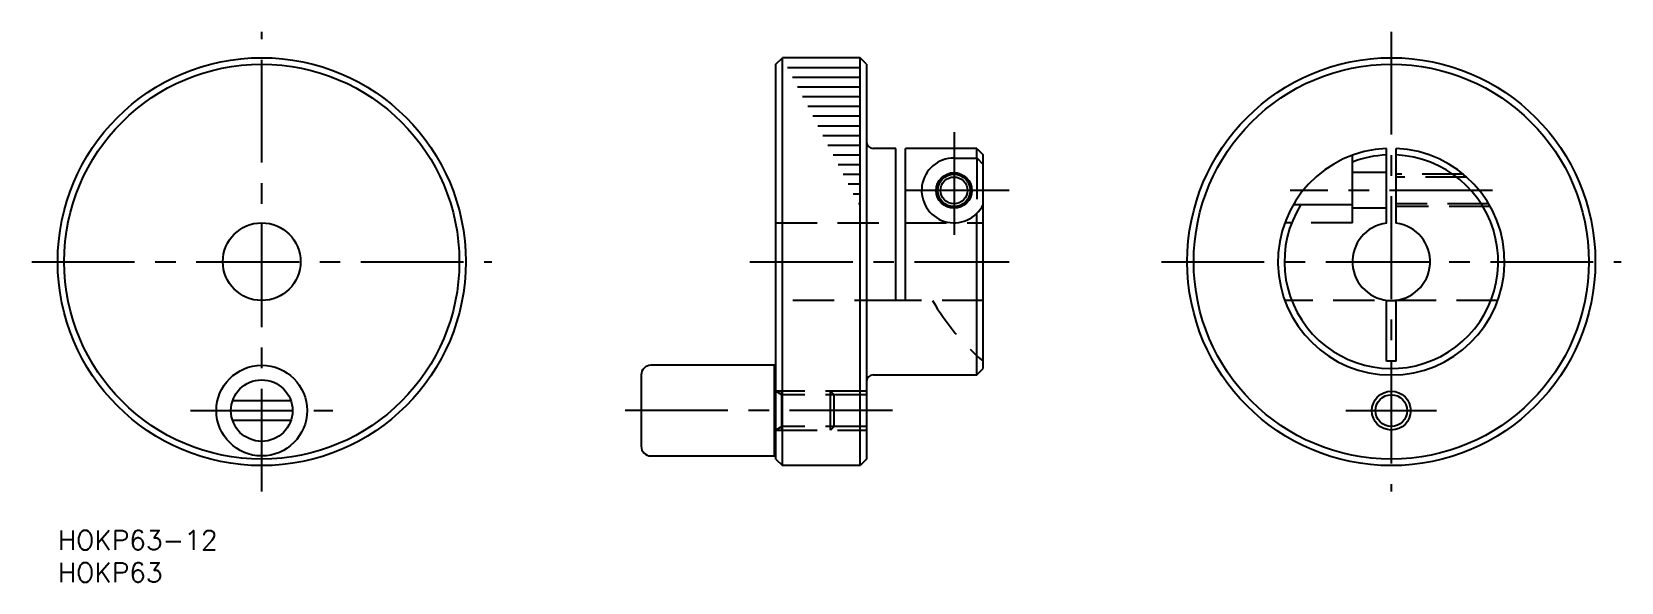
# Model space of a CAD drawing. Extents: x -4 to 241, y -8 to 77.
import ezdxf

# ---------------------------------------------------------------- set-up
doc = ezdxf.new("R2010")
doc.units = 0
doc.header["$LTSCALE"] = 0.5
doc.linetypes.add('CENTER', pattern=[50.8, 31.75, -6.35, 6.35, -6.35])
doc.linetypes.add('DASHED', pattern=[19.05, 12.7, -6.35])
for name, color, linetype in [('MSM_CENTER', 1, 'CENTER'), ('MSM_CONTINUOUS', 7, 'CONTINUOUS'), ('MSM_DASHED', 4, 'DASHED'), ('MSM_NARROW', 5, 'CONTINUOUS'), ('MSM_PART_NUMBER', 7, 'CONTINUOUS')]:
    doc.layers.add(name, color=color, linetype=linetype)
doc.styles.get("Standard").update_dxf_attribs({"font": 'txt.shx', "height": 3, "bigfont": 'bigfont.shx'})

# ---------------------------------------------------------------- blocks, each defined once
blk = doc.blocks.new('*U3')
at = {"layer": 'MSM_PART_NUMBER'}
blk.add_text('HOKP63-12', height=3, dxfattribs=at).set_placement((0, -3))
blk = doc.blocks.new('*U4')
at = {"layer": 'MSM_PART_NUMBER'}
blk.add_text('HOKP63', height=3, dxfattribs=at).set_placement((0, -8))

msp = doc.modelspace()

# ---------------------------------------------------------------- linework, layer by layer
at = {"layer": 'MSM_CENTER'}
for p, q in [((31.5, 6), (31.5, 77)), ((205.89, 77), (205.89, 6)), ((138.38, 61.5), (138.38, 43.5)), ((146.88, 52.5), (129.38, 52.5)), ((221.5, 52.5), (190.28, 52.5)), ((-4, 41.5), (67, 41.5)), ((106.88, 41.5), (146.88, 41.5)), ((170.39, 41.5), (241.39, 41.5)), ((20.5, 18.5), (42.5, 18.5)), ((128.88, 18.5), (86.08, 18.5)), ((198.89, 18.5), (212.89, 18.5))]:
    msp.add_line(p, q, dxfattribs=at)
at = {"layer": 'MSM_CONTINUOUS'}
for p, q in [((110.88, 72), (111.88, 73)), ((110.88, 11), (110.88, 72)), ((123.88, 73), (111.88, 73)), ((111.88, 10), (111.88, 73)), ((112.66, 71.5), (123.88, 71.5)), ((124.88, 72), (123.88, 73)), ((123.88, 10), (123.88, 73)), ((124.88, 72), (124.88, 11)), ((113.44, 70), (123.88, 70)), ((114.22, 68.5), (123.88, 68.5)), ((115.01, 67), (123.88, 67)), ((115.79, 65.5), (123.88, 65.5)), ((116.57, 64), (123.88, 64)), ((117.35, 62.5), (123.88, 62.5)), ((118.14, 61), (123.88, 61)), ((118.92, 59.5), (123.88, 59.5)), ((129.38, 58.98), (125.88, 58.98)), ((129.38, 35.5), (129.38, 58.98)), ((141.88, 58.98), (130.88, 58.98)), ((130.88, 35.5), (130.88, 58.98)), ((141.88, 58.98), (142.88, 57.98)), ((141.88, 57.5), (141.88, 58.98)), ((205.14, 47.45), (205.14, 58.98)), ((206.64, 47.45), (206.64, 58.98)), ((119.7, 58), (123.88, 58)), ((120.48, 56.5), (123.88, 56.5)), ((138.38, 57.5), (141.9, 57.5)), ((141.88, 57.53), (142.88, 56.53)), ((142.88, 25), (142.88, 57.98)), ((199.89, 50.32), (199.89, 57.94)), ((121.27, 55), (123.88, 55)), ((122.05, 53.5), (123.88, 53.5)), ((122.83, 52), (123.88, 52)), ((123.62, 50.5), (123.88, 50.5)), ((190.77, 50.32), (199.89, 50.32)), ((141.88, 24), (141.88, 48.93)), ((130.88, 35.5), (129.38, 35.5)), ((205.14, 26.11), (205.14, 35.55)), ((206.64, 26.11), (206.64, 35.55)), ((110.68, 25.5), (91.58, 25.5)), ((101.13, 25.5), (101.13, 25.5)), ((110.68, 11.5), (110.68, 25.5)), ((141.88, 24), (142.88, 25)), ((206.64, 26.11), (205.14, 26.11)), ((90.08, 24), (90.08, 13)), ((110.88, 22.5), (110.68, 22.5)), ((125.88, 24), (141.88, 24)), ((36.01, 20), (26.99, 20)), ((26.99, 17), (36.01, 17)), ((110.68, 14.5), (110.88, 14.5)), ((91.58, 11.5), (110.68, 11.5)), ((110.88, 11), (111.88, 10)), ((123.88, 10), (111.88, 10)), ((124.88, 11), (123.88, 10))]:
    msp.add_line(p, q, dxfattribs=at)
for centre, radius in [((31.5, 41.5), 31.5), ((31.5, 41.5), 30.5), ((205.89, 41.5), 31.5), ((205.89, 41.5), 30.5), ((138.38, 52.5), 2.75), ((138.38, 52.5), 2.07), ((31.5, 41.5), 6), ((31.5, 18.5), 7), ((31.5, 18.5), 4.75), ((205.89, 18.5), 2.46)]:
    msp.add_circle(centre, radius, dxfattribs=at)
for centre, radius, start, end in [((125.88, 59.98), 1, 180, 270), ((205.89, 41.5), 17.5, 92.4563, 87.5437), ((138.38, 52.5), 5, 90, 334.1581), ((205.89, 41.5), 16.5, 147.6846, 87.3947), ((205.89, 41.5), 16.5, 92.6053, 111.3237), ((205.89, 41.5), 6, 97.1808, 82.8192), ((91.58, 24), 1.5, 90, 180), ((125.88, 23), 1, 90, 180), ((91.58, 13), 1.5, 180, 270)]:
    msp.add_arc(centre, radius, start, end, dxfattribs=at)
at = {"layer": 'MSM_DASHED'}
for p, q in [((141.88, 57.5), (141.88, 48.93)), ((205.14, 55.25), (199.89, 55.25)), ((217.02, 55), (206.64, 55)), ((217.53, 54.57), (206.64, 54.57)), ((199.89, 47.5), (199.89, 50.32)), ((205.14, 49.75), (199.89, 49.75)), ((220.94, 50.43), (206.64, 50.43)), ((221.18, 50), (206.64, 50)), ((110.88, 47.5), (129.38, 47.5)), ((130.88, 47.5), (142.88, 47.5)), ((199.89, 47.5), (189.45, 47.5)), ((129.38, 35.5), (110.88, 35.5)), ((142.88, 35.5), (130.88, 35.5)), ((222.33, 35.5), (189.45, 35.5)), ((111.81, 20.96), (110.88, 21.5)), ((124.88, 21.5), (110.88, 21.5)), ((111.81, 15.5), (111.81, 21.5)), ((124.88, 20.96), (111.81, 20.96)), ((119.88, 20.96), (119.33, 21.5)), ((119.33, 15.5), (119.33, 21.5)), ((119.88, 16.04), (119.88, 20.96)), ((111.81, 16.04), (110.88, 15.5)), ((110.88, 15.5), (124.88, 15.5)), ((124.88, 16.04), (111.81, 16.04)), ((119.88, 16.04), (119.33, 15.5))]:
    msp.add_line(p, q, dxfattribs=at)
msp.add_arc((167.38, 54.5), 37.5, 210.4421, 229.2066, dxfattribs=at)
at = {"layer": 'MSM_NARROW'}
for centre, radius in [((138.38, 52.5), 2.5), ((205.89, 18.5), 3)]:
    msp.add_circle(centre, radius, dxfattribs=at)

# ---------------------------------------------------------------- block references
at = {"layer": 'MSM_CONTINUOUS'}
for name in ['*U3', '*U4']:
    msp.add_blockref(name, (0, 0), dxfattribs=at)

doc.saveas('drawing.dxf')
